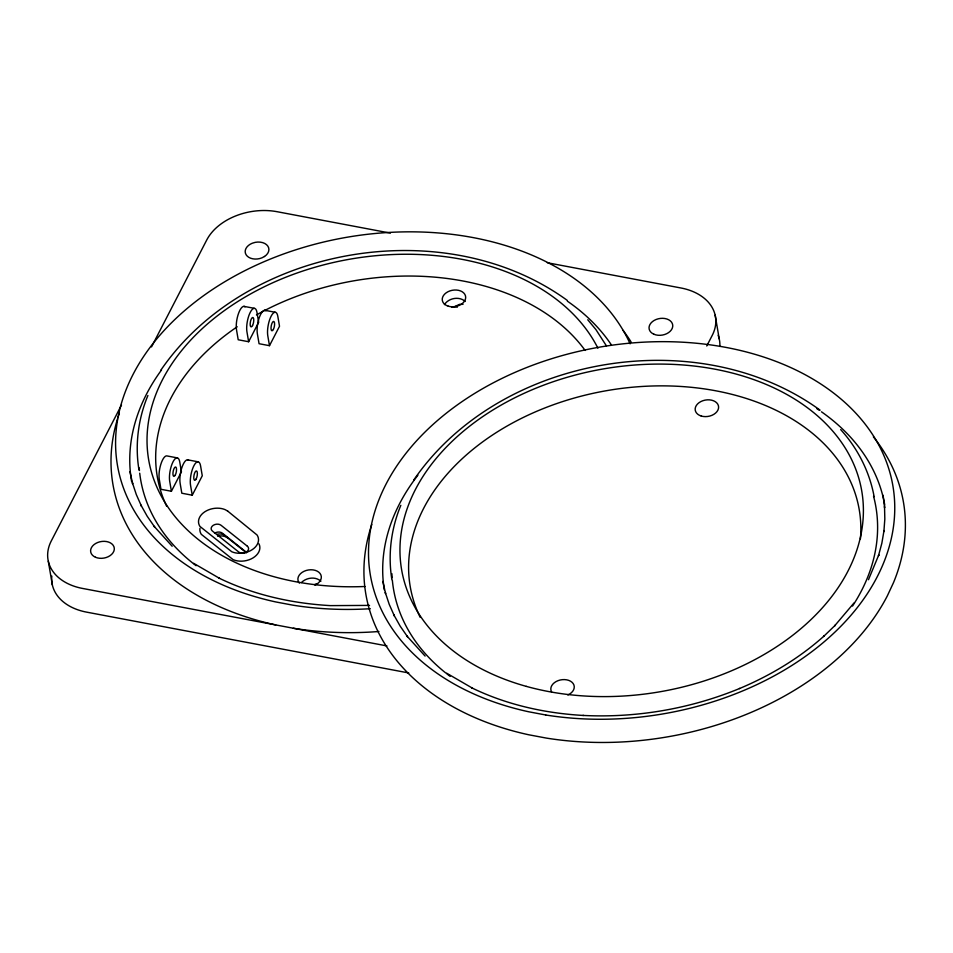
<?xml version="1.0" encoding="UTF-8"?>
<svg xmlns="http://www.w3.org/2000/svg" width="953" height="953" viewBox="0 0 953 953"><rect width="100%" height="100%" fill="white"/><g stroke="black" fill="none" stroke-linecap="round" stroke-linejoin="round"><path stroke-width="1.43" d="M147.906 395.495C138.185 418.891 134.838 444.908 138.983 469.924M400.832 505.328C391.111 528.712 387.764 554.729 391.909 579.758M868.469 579.722L878.821 554.801L878.475 555.79L881.859 543.186L884.015 530.547L883.884 531.631L884.825 519.028L884.527 506.519L884.61 507.639L883.097 495.286M121.507 405.001L51.271 540.97A54.845 38.513 -9.7 0 0 82.518 588.43L386.93 645.92M151.515 346.916L206.741 239.989A54.845 38.513 -9.7 0 1 277.109 211.709L390.42 233.116M171.397 491.26L181.427 471.842L179.748 461.979A14.057 4.682 -79.3 0 0 173.041 461.812A14.057 4.682 -79.3 0 0 169.717 481.396L171.397 491.26L160.974 489.294L159.294 479.43A14.057 4.682 -79.3 0 1 160.831 464.314A14.057 4.682 -79.3 0 1 166.656 455.868L177.079 457.845M248.638 341.734L258.668 322.317L256.976 312.453A14.057 4.682 -79.3 0 0 250.282 312.298A14.057 4.682 -79.3 0 0 246.946 331.87L248.638 341.734L238.214 339.768L236.523 329.905A14.057 4.682 -79.3 0 1 238.619 313.18A14.057 4.682 -79.3 0 1 245.04 306.854M192.244 495.203L202.274 475.773L200.583 465.91A14.057 4.682 -79.3 0 0 193.888 465.755A14.057 4.682 -79.3 0 0 190.552 485.327L192.244 495.203L181.82 493.225L180.141 483.362A14.057 4.682 -79.3 0 1 182.226 466.636A14.057 4.682 -79.3 0 1 188.646 460.311M269.485 345.677L279.515 326.26L277.823 316.384A14.057 4.682 -79.3 0 0 271.117 316.229A14.057 4.682 -79.3 0 0 267.793 335.801L269.485 345.677L259.061 343.711L257.37 333.836A14.057 4.682 -79.3 0 1 259.454 317.111A14.057 4.682 -79.3 0 1 265.887 310.785M706.757 345.987L712.201 335.444A54.845 38.513 -9.7 0 0 680.954 287.985L547.308 262.742M301.434 582.521C306.354 577.566 315.562 576.243 320.899 581.223M160.747 370.312C246.243 245.529 444.837 211.495 567.178 300.326M413.673 480.145C499.169 355.362 697.763 321.328 820.104 410.159M444.443 304.603C448.637 297.944 459.382 296.049 465.243 301.446M853.995 602.987L834.697 625.776L835.269 625.216L823.535 636.521L824.083 635.996C799.198 658.285 770.203 675.629 739.468 688.554L739.79 688.423C690.341 708.829 636.378 718.121 582.938 715.429L583.284 715.453C544.818 713.261 506.448 704.743 471.699 687.816L472.426 688.149L446.576 673.152M451.686 307.354A22.503 15.796 -9.7 0 1 454.533 306.663L459.549 304.364L463.051 304.305M369.526 605.405L330.357 605.62C291.892 603.428 253.51 594.91 218.773 577.983L219.5 578.328L193.638 563.318M315.205 584.129L317.528 584.094M454.533 306.663L457.309 307.188M243.897 306.354L254.32 308.319M264.743 310.285L275.167 312.25M187.503 459.811L197.926 461.776M408.766 672.961L86.556 612.124A54.845 38.513 -9.7 0 1 51.819 576.065M227.862 538.004L226.004 536.908A11.293 7.934 -9.7 0 0 217.665 536.194M246.434 552.299L222.394 533.168A5.623 3.955 -9.7 0 0 214.544 533.239M246.493 552.835L223.669 534.728A8.458 5.944 -9.7 0 0 217.427 534.18M425.098 656.069L406.943 636.056L407.598 636.878L400.165 626.133L393.875 614.947L394.363 615.924L389.229 604.369L385.298 592.492L385.584 593.564L382.856 581.425M172.159 546.236L154.017 526.223L154.672 527.045L147.238 516.3L140.949 505.114L141.437 506.091L136.303 494.536L132.36 482.659L132.658 483.731L129.93 471.592M840.677 429.589C857.7 448.363 869.612 471.747 874.139 496.727M587.751 319.767L595.935 329.619L606.442 345.903M715.179 315.217L719.229 338.911M48.293 561.198L52.344 584.88M131.609 481.468A253.796 178.211 -9.7 0 1 161.474 370.026M567.369 301.16A253.796 178.211 -9.7 0 1 611.421 344.962M196.104 565.701A244.659 171.79 -9.7 0 1 139.71 473.2M139.436 470.556A244.659 171.79 -9.7 0 1 139.209 467.887M370.312 608.705A265.053 186.109 -9.7 0 1 292.785 605.155L275.643 601.915A265.053 186.109 -9.7 0 1 202.441 296.502A265.053 186.109 -9.7 0 1 630.112 343.819M364.928 586.488A233.414 163.892 -9.7 0 1 147.596 451.877A233.414 163.892 -9.7 0 1 332.585 262.683A233.414 163.892 -9.7 0 1 597.924 348.202M378.925 631.494A272.701 191.482 -9.7 0 1 293.333 628.253M275.703 624.918A272.701 191.482 -9.7 0 1 117.576 418.701M117.993 417.354A272.701 191.482 -9.7 0 1 119.339 413.316M623.083 330.381A272.701 191.482 -9.7 0 1 631.053 341.901M258.966 543.841A16.975 11.912 -9.7 0 1 253.033 557.898A16.975 11.912 -9.7 0 1 233.116 559.649L201.309 534.335A16.975 11.912 -9.7 0 1 199.951 528.307M718.145 335.265A54.845 38.513 -9.7 0 1 719.849 346.439M299.349 583.081A11.817 8.291 -9.7 0 1 304.055 571.288A11.817 8.291 -9.7 0 1 320.005 573.408A11.817 8.291 -9.7 0 1 314.919 585.154M166.668 506.281A227.767 159.925 -9.7 0 1 237.214 326.772M256.428 314.931A227.767 159.925 -9.7 0 1 585.13 350.43M384.309 589.931A253.796 178.211 -9.7 0 1 417.902 475.213M816.697 408.551A253.796 178.211 -9.7 0 1 819.103 410.171M821.486 411.815A253.796 178.211 -9.7 0 1 884.777 505.15M873.544 496.168A244.659 171.79 -9.7 0 1 852.542 606.048M450.138 676.356A244.659 171.79 -9.7 0 1 446.874 673.854M445.801 673.009A244.659 171.79 -9.7 0 1 392.362 580.377M392.136 577.721A244.659 171.79 -9.7 0 1 391.909 573.718M873.389 436.855A272.701 191.482 -9.7 0 1 893.485 582.676L887.338 595.875A272.701 191.482 -9.7 0 1 546.272 738.075L528.629 734.751A272.701 191.482 -9.7 0 1 371.801 524.484M551.584 691.914A11.817 8.291 -9.7 0 1 557.97 680.692A11.817 8.291 -9.7 0 1 573.17 683.563A11.817 8.291 -9.7 0 1 567.857 694.987M420.213 617.401A227.767 159.925 -9.7 0 1 605.441 390.873A227.767 159.925 -9.7 0 1 860.416 538.814M264.505 256.488L261.861 257.87A11.948 8.386 -9.7 0 1 246.208 254.916A11.948 8.386 -9.7 0 1 252.235 243.241L255.201 242.36A11.948 8.386 -9.7 0 1 267.888 246.196A11.948 8.386 -9.7 0 1 264.505 256.488M545.712 714.988L528.57 711.748A265.053 186.109 -9.7 0 1 468.626 397.222A265.053 186.109 -9.7 0 1 891.067 477A265.053 186.109 -9.7 0 1 545.712 714.988M227.922 511.273L225.265 509.7A16.975 11.912 -9.7 0 0 204.764 511.821A16.975 11.912 -9.7 0 0 199.951 526.437L231.758 551.751A16.975 11.912 -9.7 0 0 252.271 549.631A16.975 11.912 -9.7 0 0 257.072 535.014L227.922 511.273M247.375 546.224L221.048 525.27A5.623 3.955 -9.7 0 0 213.198 525.353A5.623 3.955 -9.7 0 0 212.364 531.012L238.679 551.966A5.623 3.955 -9.7 0 0 246.541 551.894A5.623 3.955 -9.7 0 0 247.375 546.224M196.151 478.978A4.777 1.596 -79.3 0 0 196.759 471.08A4.777 1.596 -79.3 0 0 193.804 476.798A4.777 1.596 -79.3 0 0 196.151 478.978M175.304 475.035A4.777 1.596 -79.3 0 0 175.924 467.149A4.777 1.596 -79.3 0 0 172.969 472.867A4.777 1.596 -79.3 0 0 175.304 475.035M252.545 325.521A4.777 1.596 -79.3 0 0 253.153 317.623A4.777 1.596 -79.3 0 0 250.198 323.341A4.777 1.596 -79.3 0 0 252.545 325.521M273.38 329.452A4.777 1.596 -79.3 0 0 273.999 321.566A4.777 1.596 -79.3 0 0 271.045 327.284A4.777 1.596 -79.3 0 0 273.38 329.452M95.479 557.255A11.948 8.386 -9.7 0 0 114.253 549.714A11.948 8.386 -9.7 0 0 97.647 542.519A11.948 8.386 -9.7 0 0 95.479 557.255M653.913 334.241A11.948 8.386 -9.7 0 0 672.699 326.7A11.948 8.386 -9.7 0 0 656.081 319.505A11.948 8.386 -9.7 0 0 653.913 334.241M448.267 306.187A11.817 8.291 -9.7 0 0 465.683 297.253A11.817 8.291 -9.7 0 0 447.934 291.749A11.817 8.291 -9.7 0 0 448.267 306.187M526.27 686.363A233.414 163.892 -9.7 0 0 863.096 502.1A233.414 163.892 -9.7 0 0 505.662 402.571A233.414 163.892 -9.7 0 0 526.27 686.363M701.194 416.008A11.817 8.291 -9.7 0 0 718.61 407.086A11.817 8.291 -9.7 0 0 700.86 401.57A11.817 8.291 -9.7 0 0 701.194 416.008"/></g></svg>
